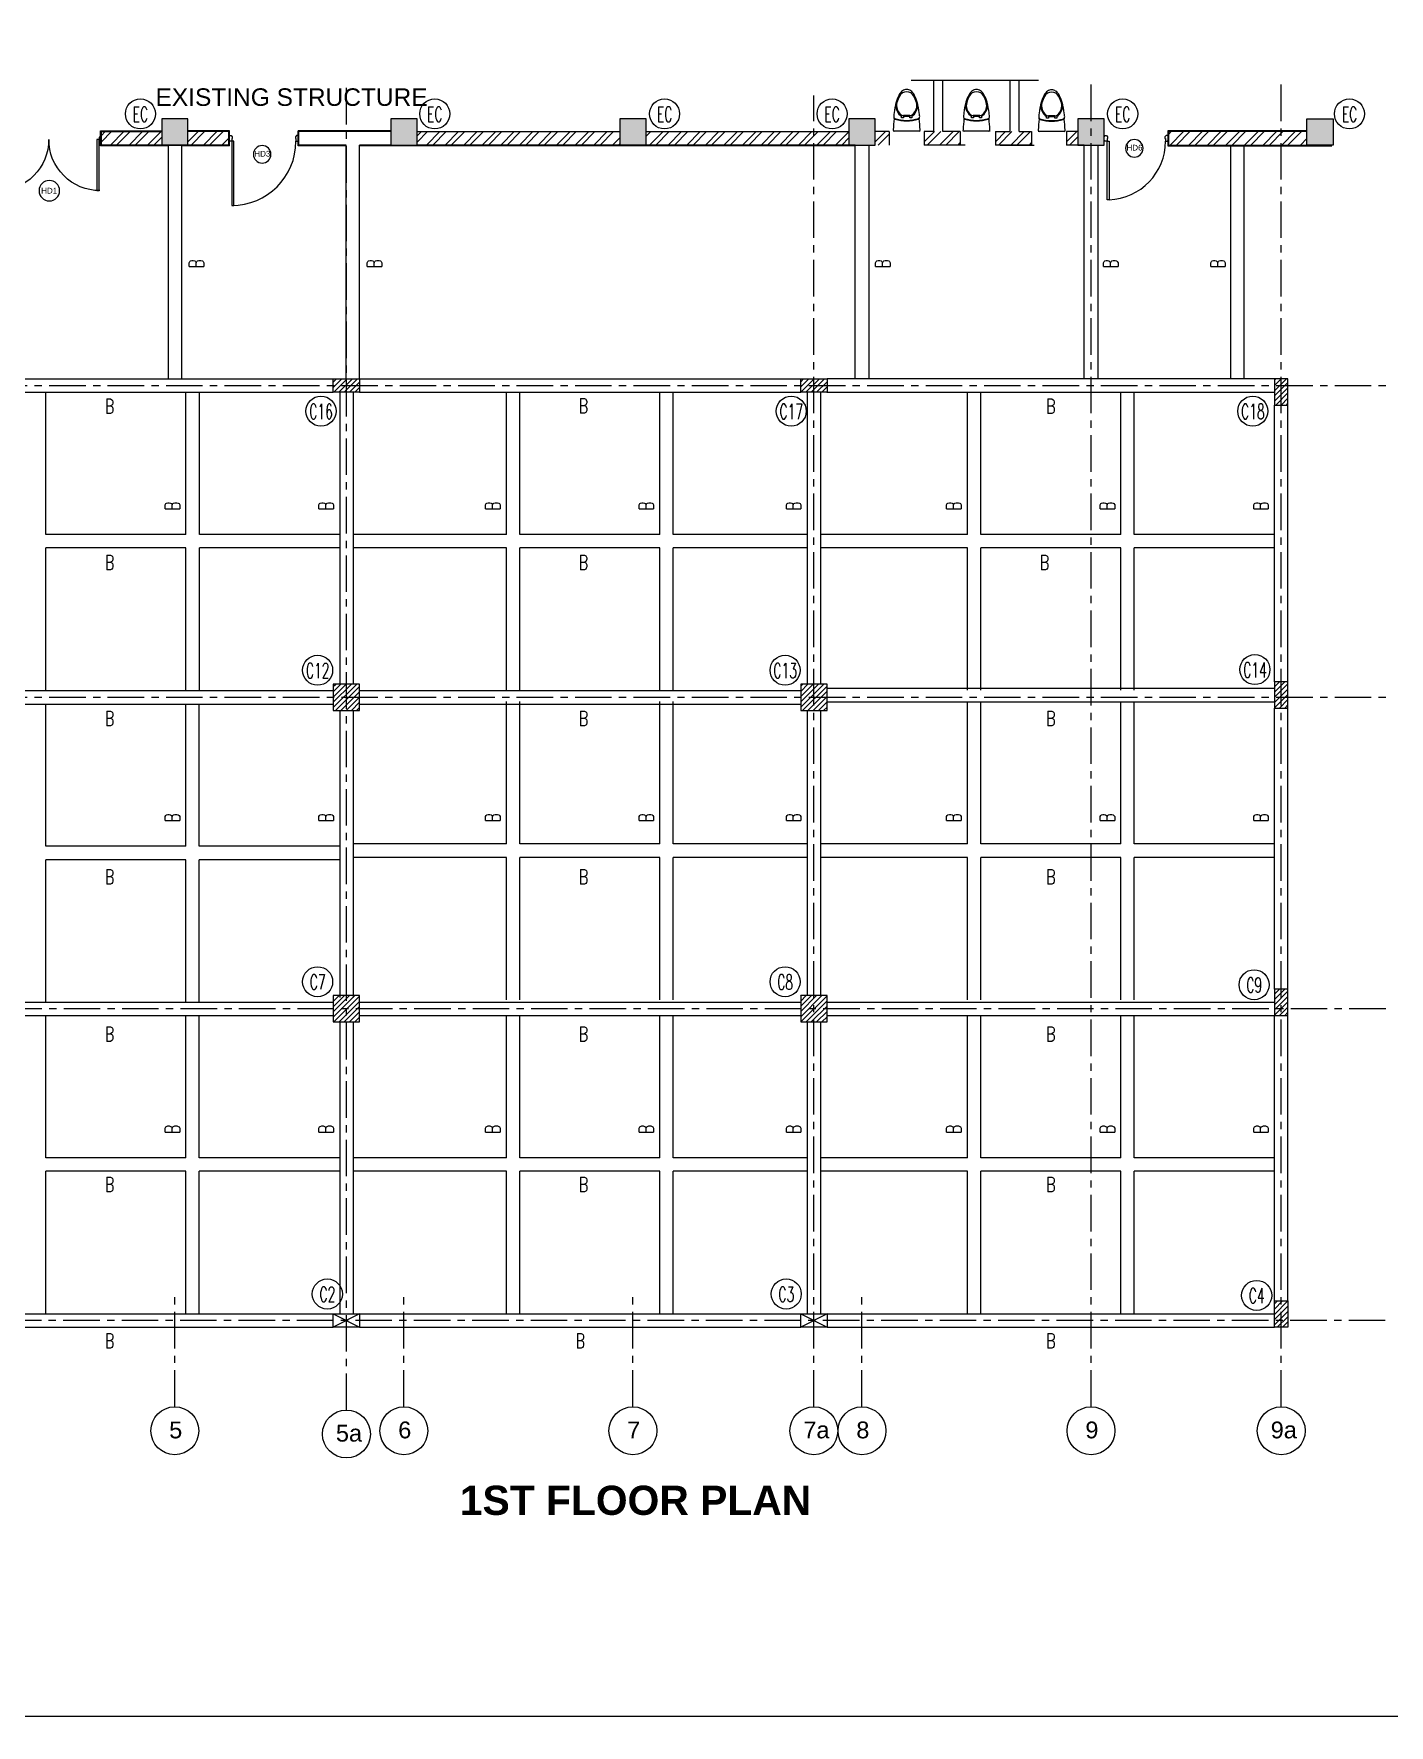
# Model space of a CAD drawing. Header units: millimetres. Extents: x 2659630 to 6742168, y -2425387 to -732288.
# Drawn here: x 2987571 to 3010767, y -1094519 to -1065579 of the extents above; entities that cross this region are included whole.
import ezdxf
from ezdxf.enums import TextEntityAlignment as Align

# ---------------------------------------------------------------- set-up
doc = ezdxf.new("R2010")
doc.units = ezdxf.units.MM
doc.header["$PDMODE"] = 35
doc.header["$PDSIZE"] = -25
doc.linetypes.add('CENTER', pattern=[2, 1.25, -0.25, 0.25, -0.25])
for name, color, linetype, lineweight in [('A-ANNO-DIMS', 211, 'Continuous', 9), ('A-AREA-IDEN', 2, 'Continuous', 9), ('A-DOOR', 31, 'Continuous', 18), ('A-DOOR-FRAM', 31, 'Continuous', 18), ('A-DOOR-IDEN', 31, 'Continuous', 9), ('A-furniture', 37, 'Continuous', 0), ('A-GRID-DIMS', 211, 'Continuous', 9), ('A-hatch', 253, 'Continuous', 0), ('A-PLASTER', 50, 'Continuous', 0), ('A-RCC', 2, 'Continuous', 0), ('A-WALL', 113, 'Continuous', 9), ('A-WALL-PATT', 111, 'Continuous', 0), ('licensing text', 7, 'Continuous', 5)]:
    doc.layers.add(name, color=color, linetype=linetype, lineweight=lineweight)
for name, color, linetype in [('S-BEAM NO', 3, 'Continuous'), ('S-BEAM OUTER', 4, 'Continuous'), ('S-COLUMN', 1, 'Continuous'), ('S-COLUMN CIRCLE', 9, 'Continuous'), ('S-COLUMN HATCH', 8, 'Continuous'), ('S-COLUMN NO', 2, 'Continuous'), ('S-GRIDE CIRCLE', 8, 'Continuous'), ('S-GRIDE LINE', 8, 'CENTER'), ('S-GRIDE NO', 1, 'Continuous')]:
    doc.layers.add(name, color=color, linetype=linetype)
doc.layers.get('A-ANNO-DIMS').off()
doc.styles.add('Arial', font='arial.ttf', dxfattribs={"height": 123})
doc.styles.add('Arial_1', font='arial.ttf', dxfattribs={"height": 98.353293})
doc.styles.add('Arial_B', font='arialbd.ttf', dxfattribs={"height": 125.853552})
doc.styles.add('ROMANS', font='r.shx', dxfattribs={"width": 0.7})
doc.dimstyles.new('Diagonal_-_2_5mm_Arial', dxfattribs={"dimscale": 304.8, "dimtxt": 123, "dimasz": 0.32, "dimexe": 0.4, "dimexo": 0.5, "dimgap": 0.28, "dimtad": 1, "dimdec": 0, "dimzin": 0, "dimdsep": 46, "dimtxsty": 'Arial', "dimblk1": 'OBLIQUE', "dimblk2": 'OBLIQUE', "dimsah": 1, "dimcen": 0.09, "dimdle": 0.4, "dimazin": 0, "dimtfac": 1, "dimtdec": 0, "dimtix": 1, "dimtmove": 0, "dimatfit": 3, "dimfxl": 1, "dimfxlon": 1, "dimtvp": 1, "dimtolj": 1, "dimtzin": 0, "dimarcsym": 2})
pattern_1 = [(225, (-657646.46, -212175.8), (44.9012806, -44.9012806), [])]
pattern_2 = [(45, (2815563.95, -1241117.36), (-159.09903, 159.09903), []), (45, (2815670.01, -1241117.36), (-159.09903, 159.09903), [])]

# ---------------------------------------------------------------- blocks, each defined once
blk = doc.blocks.new('_Oblique')
at = {"color": 0, "linetype": 'ByBlock', "lineweight": -2}
blk.add_line((-0.5, -0.5), (0.5, 0.5), dxfattribs=at)
blk = doc.blocks.new('*D1912')
at = {"layer": 'A-GRID-DIMS', "color": 0, "lineweight": -2}
for p, q in [((3026076, -1094062), (3026076, -1094489)), ((2800878, -1094367), (3026198, -1094367)), ((2801000, -1094519), (2801000, -1094489))]:
    blk.add_line(p, q, dxfattribs=at)
at = {"layer": 'Defpoints', "color": 0, "ltscale": 2500}
for p in [(3026076, -1039892), (2801000, -1094367), (3026076, -1094367)]:
    blk.add_point(p, dxfattribs=at)
at = {"layer": 'A-GRID-DIMS', "color": 0, "lineweight": -2, "ltscale": 2500, "xscale": 97.536, "yscale": 97.536, "zscale": 97.536, "rotation": 180}
blk.add_blockref('_Oblique', (2801000, -1094367), dxfattribs=at)
at = {"layer": 'A-GRID-DIMS', "color": 0, "lineweight": -2, "ltscale": 2500, "xscale": 97.536, "yscale": 97.536, "zscale": 97.536}
blk.add_blockref('_Oblique', (3026076, -1094367), dxfattribs=at)
at = {"layer": 'A-GRID-DIMS', "color": 0, "ltscale": 2500, "insert": (2913538, -1094219), "char_height": 123, "attachment_point": 5, "style": 'Arial', "bg_fill": 3, "box_fill_scale": 1.1, "bg_fill_color": 257, "bg_fill_transparency": 0}
blk.add_mtext('\\A1;225076', dxfattribs=at)
blk = doc.blocks.new('hjhgkhjjkhk')
at = {"layer": 'A-furniture', "linetype": 'ByBlock'}
for p, q in [((-3239410, 38907, -500), (-3238943, 38907, -500)), ((-3239263, 38679, -500), (-3239230, 38679, -500)), ((-3239263, 38630, -500), (-3239263, 38679, -500)), ((-3239231, 38637, -500), (-3239122, 38637, -500)), ((-3239230, 38679, -500), (-3239230, 38637, -500)), ((-3239123, 38651, -500), (-3239230, 38651, -500)), ((-3239123, 38679, -500), (-3239090, 38679, -500)), ((-3239123, 38637, -500), (-3239123, 38679, -500)), ((-3239090, 38679, -500), (-3239090, 38630, -500))]:
    blk.add_line(p, q, dxfattribs=at)
for centre, radius, start, end in [((-3239382, 38882, -500), 25.6, 103.2172, 184.3205), ((-3234363, 39215, -500), 5055, 183.7972, 185.9339), ((-3238971, 38882, -500), 25.6, 355.6795, 76.7816), ((-3243990, 39215, -500), 5055, 354.0661, 356.2028), ((-3239285, 38652, -500), 114, 159.1995, 186.5683), ((-3234351, 39220, -500), 5080, 186.5683, 187.0896), ((-3238431, 38682, -500), 965, 185.2831, 196.4207), ((-3239383, 38693, -500), 7.92, 185.9341, 288.7781), ((-3239379, 38706, -500), 7.92, 185.267, 288.2867), ((-3239176, 38085, -500), 635, 71.2219, 108.7781), ((-3239176, 38092, -500), 639, 71.7134, 108.2867), ((-3239160, 38466, -500), 206, 151.8794, 195.9425), ((-3239160, 38466, -500), 191, 160.1349, 195.9191), ((-3239125, 38450, -500), 244, 124.5259, 152.5265), ((-3239125, 38450, -500), 229, 133.9968, 159.4423), ((-3239231, 38561, -500), 76.2, 90, 133.9968), ((-3239122, 38561, -500), 76.2, 46.0032, 90), ((-3239228, 38450, -500), 244, 27.4735, 55.4741), ((-3239228, 38450, -500), 229, 20.5577, 46.0032), ((-3239193, 38466, -500), 191, 344.0809, 19.8651), ((-3239193, 38466, -500), 206, 344.0575, 28.1207), ((-3239921, 38682, -500), 965, 343.5793, 354.7169), ((-3238974, 38706, -500), 7.92, 251.7135, 354.733), ((-3238970, 38693, -500), 7.92, 251.2221, 354.0659), ((-3239068, 38652, -500), 114, 353.4317, 20.8005), ((-3244002, 39220, -500), 5080, 352.9104, 353.4317), ((-3238749, 38591, -500), 635, 196.5593, 209.3999), ((-3238749, 38591, -500), 620, 196.5666, 207.1313), ((-3239114, 38385, -500), 216, 209.3045, 232.3768), ((-3239176, 38371, -500), 140, 207.1313, 332.8687), ((-3239176, 38301, -500), 111, 231.6356, 270), ((-3239176, 38301, -500), 111, 270, 308.3644), ((-3239239, 38385, -500), 216, 307.6232, 330.6955), ((-3239604, 38591, -500), 620, 332.8687, 343.4334), ((-3239604, 38591, -500), 635, 330.6001, 343.4407)]:
    blk.add_arc(centre, radius, start, end, dxfattribs=at)
blk = doc.blocks.new('DOOR D9-1800X2500-PLN')
at = {"layer": 'A-DOOR'}
for p, q in [((12, 40, 0), (12, 25, 0)), ((37, 40, 0), (12, 40, 0)), ((12, 25, 0), (22, 25, 0)), ((12, 15, 0), (12, 0, 0)), ((22, 15, 0), (12, 15, 0)), ((12, 0, 0), (37, 0, 0)), ((14, 27, 0), (14, 38, 0)), ((14, 38, 0), (22, 38, 0)), ((22, 27, 0), (14, 27, 0)), ((14, 2, 0), (14, 13, 0)), ((14, 13, 0), (22, 13, 0)), ((22, 2, 0), (14, 2, 0)), ((22, 38, 0), (22, 27, 0)), ((22, 25, 0), (22, 15, 0)), ((22, 13, 0), (22, 2, 0)), ((24, 10, 0), (24, 30, 0)), ((24, 30, 0), (30, 30, 0)), ((30, 10, 0), (24, 10, 0)), ((26, 32, 0), (26, 34, 0)), ((35, 32, 0), (26, 32, 0)), ((26, 6, 0), (26, 8, 0)), ((26, 8, 0), (35, 8, 0)), ((27, 37, 0), (28, 37, 0)), ((28, 4, 0), (27, 4, 0)), ((28, 37, 0), (28, 38, 0)), ((28, 38, 0), (35, 38, 0)), ((28, 2, 0), (28, 4, 0)), ((35, 2, 0), (28, 2, 0)), ((30, 30, 0), (30, 10, 0)), ((32, 10, 0), (32, 30, 0)), ((32, 30, 0), (35, 30, 0)), ((35, 10, 0), (32, 10, 0)), ((35, 38, 0), (35, 32, 0)), ((35, 30, 0), (35, 25, 0)), ((35, 25, 0), (37, 25, 0)), ((37, 15, 0), (35, 15, 0)), ((35, 15, 0), (35, 10, 0)), ((35, 8, 0), (35, 2, 0)), ((37, 25, 0), (37, 40, 0)), ((37, 0, 0), (37, 15, 0)), ((1763, 25, 0), (1763, 40, 0)), ((1763, 40, 0), (1788, 40, 0)), ((1766, 25, 0), (1763, 25, 0)), ((1763, 0, 0), (1763, 15, 0)), ((1763, 15, 0), (1766, 15, 0)), ((1788, 0, 0), (1763, 0, 0)), ((1772, 38, 0), (1766, 38, 0)), ((1766, 38, 0), (1766, 32, 0)), ((1766, 32, 0), (1774, 32, 0)), ((1768, 30, 0), (1766, 30, 0)), ((1766, 30, 0), (1766, 25, 0)), ((1766, 15, 0), (1766, 10, 0)), ((1766, 10, 0), (1768, 10, 0)), ((1766, 8, 0), (1766, 2, 0)), ((1774, 8, 0), (1766, 8, 0)), ((1766, 2, 0), (1772, 2, 0)), ((1768, 10, 0), (1768, 30, 0)), ((1770, 30, 0), (1770, 10, 0)), ((1776, 30, 0), (1770, 30, 0)), ((1770, 10, 0), (1776, 10, 0)), ((1772, 37, 0), (1772, 38, 0)), ((1773, 37, 0), (1772, 37, 0)), ((1772, 2, 0), (1772, 4, 0)), ((1772, 4, 0), (1773, 4, 0)), ((1774, 32, 0), (1774, 34, 0)), ((1774, 6, 0), (1774, 8, 0)), ((1776, 10, 0), (1776, 30, 0)), ((1778, 38, 0), (1778, 27, 0)), ((1786, 38, 0), (1778, 38, 0)), ((1778, 27, 0), (1786, 27, 0)), ((1788, 25, 0), (1778, 25, 0)), ((1778, 25, 0), (1778, 15, 0)), ((1778, 15, 0), (1788, 15, 0)), ((1786, 13, 0), (1778, 13, 0)), ((1778, 13, 0), (1778, 2, 0)), ((1778, 2, 0), (1786, 2, 0)), ((1786, 27, 0), (1786, 38, 0)), ((1786, 2, 0), (1786, 13, 0)), ((1788, 40, 0), (1788, 25, 0)), ((1788, 15, 0), (1788, 0, 0))]:
    blk.add_line(p, q, dxfattribs=at)
at = {"layer": 'A-DOOR', "elevation": 0}
for points in [[(77, 40), (77, 915), (37, 915), (37, 40)], [(1723, 40), (1723, 915), (1763, 915), (1763, 40)]]:
    blk.add_lwpolyline(points, close=True, dxfattribs=at)
at = {"layer": 'A-DOOR'}
for centre, radius, start, end in [((25, 40), 875, 359.997, 90), ((1775, 40), 875, 90, 180.003), ((25, 36, 0), 2, 14.449, 289.7958), ((25, 4, 0), 2, 70.1472, 345.494), ((1775, 36, 0), 2, 250.2042, 165.551), ((1775, 4, 0), 2, 194.506, 109.8528)]:
    blk.add_arc(centre, radius, start, end, dxfattribs=at)
blk = doc.blocks.new('M_Door Tag_Mahindra_2_0mm_2 - M_Door Tag_Mahindra 2-3264029-GROUND FLOOR PLAN-01')
at = {"layer": 'A-DOOR-IDEN'}
blk.add_circle((0, 0), 3.5, dxfattribs=at)
blk = doc.blocks.new('M_Door Tag_Mahindra_2_0mm - M_Door Tag_Mahindra 2-1437518-GROUND FLOOR PLAN-01')
at = {"layer": 'A-DOOR-IDEN'}
blk.add_circle((0, 0), 3, dxfattribs=at)
blk = doc.blocks.new('A$C649E5817')
at = {"layer": 'A-DOOR-FRAM'}
for p, q in [((0, 1190), (12, 1190)), ((0, 1110), (0, 1190)), ((12, 1200), (40, 1200)), ((12, 1190), (12, 1200)), ((40, 1200), (60, 1175)), ((60, 1175), (60, 1145)), ((1160, 1200), (1140, 1175)), ((1140, 1175), (1140, 1145)), ((1188, 1200), (1160, 1200)), ((1188, 1190), (1188, 1200)), ((1200, 1190), (1188, 1190)), ((1200, 1110), (1200, 1190)), ((12, 1110), (0, 1110)), ((12, 1100), (12, 1110)), ((50, 1100), (12, 1100)), ((60, 1145), (50, 1145)), ((50, 1145), (50, 1100)), ((1140, 1145), (1150, 1145)), ((1150, 1145), (1150, 1100)), ((1150, 1100), (1188, 1100)), ((1188, 1100), (1188, 1110)), ((1188, 1110), (1200, 1110))]:
    blk.add_line(p, q, dxfattribs=at)
blk.add_lwpolyline([(84, 1100), (50, 1100), (50, 0), (84, 0)], close=True, dxfattribs=at)
blk.add_arc((50, 1100), 1100, 270, 359.984, dxfattribs=at)
blk = doc.blocks.new('A$C73F500AF')
at = {"layer": 'A-DOOR'}
blk.add_lwpolyline([(50, 1000), (85, 1000), (85, 0), (50, 0)], close=True, dxfattribs=at)
blk.add_arc((50, 1000), 1000, 272.0058, 0.0695, dxfattribs=at)
at = {"layer": 'A-DOOR-FRAM'}
for p, q in [((0, 1090), (12, 1090)), ((0, 1010), (0, 1090)), ((12, 1010), (0, 1010)), ((12, 1100), (40, 1100)), ((12, 1090), (12, 1100)), ((12, 1000), (12, 1010)), ((50, 1000), (12, 1000)), ((40, 1100), (60, 1075)), ((60, 1045), (50, 1045)), ((50, 1045), (50, 1000)), ((60, 1075), (60, 1045)), ((1060, 1101), (1040, 1076)), ((1040, 1076), (1040, 1046)), ((1040, 1046), (1050, 1046)), ((1050, 1046), (1050, 1001)), ((1050, 1001), (1088, 1001)), ((1088, 1101), (1060, 1101)), ((1088, 1091), (1088, 1101)), ((1100, 1091), (1088, 1091)), ((1088, 1001), (1088, 1011)), ((1088, 1011), (1100, 1011)), ((1100, 1011), (1100, 1091))]:
    blk.add_line(p, q, dxfattribs=at)

msp = doc.modelspace()

# ---------------------------------------------------------------- dimensions: what is measured, and where the dimension line sits
at = {"layer": 'A-GRID-DIMS'}
dim = msp.add_linear_dim(base=(3026075.788, -1094366.751), p1=(2801000.17, -1094366.751, 0), p2=(3026075.788, -1039892.47), dimstyle='Diagonal_-_2_5mm_Arial', override={"dimpost": '<>', "dimtmove": 1, "dimfxl": 1, "dimfxlon": 1, "dimtfill": 1, "dimtfillclr": 0, "dimarcsym": 2}, dxfattribs=at)
dim.commit()
dim.dimension.update_dxf_attribs({"geometry": '*D1912', "text_midpoint": (2913537.979, -1094218.606)})

# ---------------------------------------------------------------- next in the draw order: hatches: boundary and pattern name
at = {"layer": 'A-WALL-PATT'}
h = msp.add_hatch(dxfattribs=at)
h.set_pattern_fill('ANSI32', color=256, scale=600, angle=360, style=0)
h.set_pattern_definition(pattern_2)
h.paths.add_polyline_path([(2989758.648, -1067251.09), (2988726.243, -1067251.144), (2988726.242, -1067481.153), (2989758.647, -1067481.086)])
h = msp.add_hatch(dxfattribs=at)
h.set_pattern_fill('ANSI32', color=256, scale=600, angle=360, style=0)
h.set_pattern_definition(pattern_2)
h.paths.add_polyline_path([(2990907.048, -1067251.221), (2990208.648, -1067251.236), (2990208.647, -1067481.315), (2990907.047, -1067481.296)])
h = msp.add_hatch(dxfattribs=at)
h.set_pattern_fill('ANSI32', color=256, scale=600, angle=360, style=0)
h.set_pattern_definition(pattern_2)
h.paths.add_polyline_path([(2997598.648, -1067251.26), (2994128.648, -1067251.139), (2994128.647, -1067481.228), (2997598.647, -1067481.321)])
h = msp.add_hatch(dxfattribs=at)
h.set_pattern_fill('ANSI32', color=256, scale=600, angle=360, style=0)
h.set_pattern_definition(pattern_2)
h.paths.add_polyline_path([(3001518.648, -1067251.26), (2998048.648, -1067251.242), (2998048.647, -1067481.239), (2998049.618, -1067481.239), (3001518.647, -1067481.424)])
h = msp.add_hatch(dxfattribs=at)
h.set_pattern_fill('ANSI32', color=256, scale=600, angle=360, style=0)
h.set_pattern_definition([(45, (2827323.95, -1241117.42), (-159.09903, 159.09903), []), (45, (2827430.01, -1241117.42), (-159.09903, 159.09903), [])])
h.paths.add_polyline_path([(3002208.726, -1067481.369), (3002208.726, -1067251.292), (3001968.648, -1067251.297), (3001968.647, -1067481.376)])
h = msp.add_hatch(dxfattribs=at)
h.set_pattern_fill('ANSI32', color=256, scale=600, angle=360, style=0)
h.set_pattern_definition([(45, (2828164.03, -1241117.45), (-159.09903, 159.09903), []), (45, (2828270.1, -1241117.45), (-159.09903, 159.09903), [])])
h.paths.add_polyline_path([(3003426.226, -1067481.184), (3003426.226, -1067251.106), (3002808.728, -1067251.322), (3002808.727, -1067481.401)])
h = msp.add_hatch(dxfattribs=at)
h.set_pattern_fill('ANSI32', color=256, scale=600, angle=360, style=0)
h.set_pattern_definition([(45, (2829381.53, -1241117.46), (-159.09903, 159.09903), []), (45, (2829487.6, -1241117.46), (-159.09903, 159.09903), [])])
h.paths.add_polyline_path([(3004643.726, -1067481.197), (3004643.726, -1067251.119), (3004026.228, -1067251.335), (3004026.227, -1067481.414)])
h = msp.add_hatch(dxfattribs=at)
h.set_pattern_fill('ANSI32', color=256, scale=600, angle=360, style=0)
h.set_pattern_definition([(45, (2830599.03, -1241117.46), (-159.09903, 159.09903), []), (45, (2830705.1, -1241117.46), (-159.09903, 159.09903), [])])
h.paths.add_polyline_path([(3005438.647, -1067481.345), (3005438.648, -1067251.267), (3005243.729, -1067251.335), (3005243.728, -1067481.414)])
h = msp.add_hatch(dxfattribs=at)
h.set_pattern_fill('ANSI32', color=256, scale=600, angle=360, style=0)
h.set_pattern_definition(pattern_2)
h.paths.add_polyline_path([(3006988.399, -1067251.138), (3009358.647, -1067251.138), (3009358.647, -1067481.146), (3006988.399, -1067481.146)])
at = {"layer": 'S-COLUMN HATCH', "true_color": 0x939598}
h = msp.add_hatch(dxfattribs=at)
h.set_pattern_fill('ANSI31', color=252, scale=20, angle=180)
h.set_pattern_definition(pattern_1)
h.paths.add_polyline_path([(2992695.336, -1071711.141), (2993145.334, -1071711.143), (2993145.335, -1071481.18), (2992695.337, -1071481.178)])
h = msp.add_hatch(dxfattribs=at)
h.set_pattern_fill('ANSI31', color=252, scale=20, angle=180)
h.set_pattern_definition(pattern_1)
h.paths.add_polyline_path([(3000695.336, -1071710.946), (3001145.334, -1071710.948), (3001145.335, -1071480.984), (3000695.337, -1071480.983)])
h = msp.add_hatch(dxfattribs=at)
h.set_pattern_fill('ANSI31', color=252, scale=20, angle=180)
h.set_pattern_definition(pattern_1)
h.paths.add_polyline_path([(3009033.741, -1071480.983), (3008803.741, -1071480.982), (3008803.738, -1071930.982), (3008923.738, -1071930.983), (3009033.738, -1071930.983)])
h = msp.add_hatch(dxfattribs=at)
h.set_pattern_fill('ANSI31', color=252, scale=20, angle=180)
h.set_pattern_definition(pattern_1)
h.paths.add_polyline_path([(2993145.266, -1076705.989), (2992695.268, -1076705.987), (2992695.267, -1077155.987), (2993145.264, -1077155.99)])
h = msp.add_hatch(dxfattribs=at)
h.set_pattern_fill('ANSI31', color=252, scale=20, angle=180)
h.set_pattern_definition(pattern_1)
h.paths.add_polyline_path([(3001145.332, -1076705.989), (3000695.335, -1076705.987), (3000695.334, -1077155.987), (3001145.331, -1077155.99)])
h = msp.add_hatch(dxfattribs=at)
h.set_pattern_fill('ANSI31', color=252, scale=20, angle=180)
h.set_pattern_definition([(225, (-657646.464, -206915.8), (44.9012806, -44.9012806), [])])
h.paths.add_polyline_path([(3009033.717, -1076665.99), (3008803.717, -1076665.989), (3008803.714, -1077115.989), (3008923.714, -1077115.989), (3009033.714, -1077115.99)])
h = msp.add_hatch(dxfattribs=at)
h.set_pattern_fill('ANSI31', color=252, scale=20, angle=180)
h.set_pattern_definition(pattern_1)
h.paths.add_polyline_path([(2993145.266, -1082035.989), (2992695.268, -1082035.987), (2992695.267, -1082485.987), (2993145.264, -1082485.99)])
h = msp.add_hatch(dxfattribs=at)
h.set_pattern_fill('ANSI31', color=252, scale=20, angle=180)
h.set_pattern_definition(pattern_1)
h.paths.add_polyline_path([(3001145.332, -1082035.989), (3000695.335, -1082035.987), (3000695.334, -1082485.987), (3001145.331, -1082485.99)])
h = msp.add_hatch(dxfattribs=at)
h.set_pattern_fill('ANSI31', color=252, scale=20, angle=180)
h.set_pattern_definition(pattern_1)
h.paths.add_polyline_path([(3009033.723, -1081925.991), (3008803.723, -1081925.989), (3008803.721, -1082375.989), (3008923.721, -1082375.99), (3009033.721, -1082375.991)])
h = msp.add_hatch(dxfattribs=at)
h.set_pattern_fill('ANSI31', color=252, scale=20, angle=180)
h.set_pattern_definition(pattern_1)
h.paths.add_polyline_path([(3009033.684, -1087260.998), (3008803.684, -1087260.996), (3008803.681, -1087710.996), (3008923.681, -1087710.997), (3009033.681, -1087710.998)])

# ---------------------------------------------------------------- next in the draw order: linework, layer by layer
at = {"layer": 'A-hatch', "color": 252, "true_color": 0x939598}
for points in [[(2990208.647, -1067481.215), (2989758.723, -1067031.212), (2990208.647, -1067031.215)], [(2989758.723, -1067481.212), (2989758.723, -1067031.212), (2990208.647, -1067481.215)], [(2994128.647, -1067481.235), (2993678.723, -1067031.233), (2994128.647, -1067031.235)], [(2993678.723, -1067481.233), (2993678.723, -1067031.233), (2994128.647, -1067481.235)], [(2998048.647, -1067481.256), (2997598.723, -1067031.253), (2998048.647, -1067031.256)], [(2997598.723, -1067481.253), (2997598.723, -1067031.253), (2998048.647, -1067481.256)], [(3001968.647, -1067481.276), (3001518.723, -1067031.274), (3001968.647, -1067031.276)], [(3001518.723, -1067481.274), (3001518.723, -1067031.274), (3001968.647, -1067481.276)], [(3005438.649, -1067481.294), (3005438.647, -1067481.294), (3005438.649, -1067031.294)], [(3005438.721, -1067481.294), (3005438.649, -1067031.294), (3005438.721, -1067031.294)], [(3005438.649, -1067481.294), (3005438.649, -1067031.294), (3005438.721, -1067481.294)], [(3005438.723, -1067481.294), (3005438.721, -1067031.294), (3005438.723, -1067031.294)], [(3005438.721, -1067481.294), (3005438.721, -1067031.294), (3005438.723, -1067481.294)], [(3005888.647, -1067481.297), (3005438.723, -1067031.294), (3005888.647, -1067031.297)], [(3005438.723, -1067481.294), (3005438.723, -1067031.294), (3005888.647, -1067481.297)], [(3005888.647, -1067481.297), (3005888.647, -1067031.297), (3005888.649, -1067031.297)], [(3009358.649, -1067481.315), (3009358.647, -1067481.315), (3009358.649, -1067031.319)], [(3009358.721, -1067481.315), (3009358.649, -1067031.319), (3009358.721, -1067031.319)], [(3009358.649, -1067481.315), (3009358.649, -1067031.319), (3009358.721, -1067481.315)], [(3009358.723, -1067481.315), (3009358.721, -1067031.319), (3009358.723, -1067031.319)], [(3009358.721, -1067481.315), (3009358.721, -1067031.319), (3009358.723, -1067481.315)], [(3009808.647, -1067481.317), (3009358.723, -1067031.319), (3009808.647, -1067031.321)], [(3009358.723, -1067481.315), (3009358.723, -1067031.319), (3009808.647, -1067481.317)], [(3009808.647, -1067481.317), (3009808.647, -1067031.321), (3009808.649, -1067031.321)]]:
    msp.add_solid(points, dxfattribs=at)
at = {"layer": 'A-PLASTER'}
for p, q in [((2988714.242, -1067493.154), (2988714.243, -1067239.145, 0)), ((2988714.243, -1067239.145), (2989758.647, -1067239.09)), ((2990919.048, -1067239.221), (2990208.648, -1067239.236)), ((2990919.047, -1067493.299), (2990919.048, -1067239.221)), ((2992095.047, -1067493.263), (2992095.048, -1067239.184)), ((2993678.646, -1067239.147), (2992095.048, -1067239.184)), ((3009358.649, -1067239.314), (3006976.399, -1067239.137)), ((3006976.399, -1067239.137), (3006976.399, -1067493.133)), ((2989856.78, -1067493.079), (2988714.242, -1067493.154)), ((2990919.047, -1067493.299), (2990110.78, -1067493.317)), ((2992903.357, -1067493.245), (2992095.047, -1067493.263)), ((3001616.578, -1067493.43), (2993157.357, -1067493.202)), ((3006976.399, -1067493.133), (3009785.203, -1067493.307))]:
    msp.add_line(p, q, dxfattribs=at)
at = {"layer": 'A-RCC'}
for p, q in [((2989758.649, -1067031.212), (2989758.647, -1067481.214)), ((2990208.649, -1067031.215), (2989758.649, -1067031.212)), ((2990208.647, -1067481.216), (2990208.649, -1067031.215)), ((2993678.649, -1067031.233), (2993678.647, -1067481.233)), ((2994128.649, -1067031.235), (2993678.649, -1067031.233)), ((2994128.647, -1067481.235), (2994128.649, -1067031.235)), ((3001518.649, -1067031.274), (3001518.647, -1067481.274)), ((3001518.649, -1067031.274), (3001518.647, -1067481.367)), ((3001968.649, -1067031.276), (3001518.649, -1067031.274)), ((3001968.649, -1067031.276), (3001518.649, -1067031.274)), ((3001968.647, -1067481.276), (3001968.649, -1067031.276)), ((3001968.647, -1067481.276), (3001968.649, -1067031.276)), ((3005438.649, -1067031.294), (3005438.647, -1067481.294)), ((3005888.649, -1067031.297), (3005438.649, -1067031.294)), ((3005888.647, -1067481.297), (3005888.649, -1067031.297)), ((3009358.647, -1067481.315), (3009358.649, -1067031.319)), ((3009358.649, -1067031.319), (3009808.649, -1067031.321)), ((3009808.649, -1067031.321), (3009808.647, -1067481.317)), ((2989758.647, -1067481.205), (2990208.647, -1067481.207)), ((2990208.647, -1067481.216), (2989758.647, -1067481.214)), ((2993678.647, -1067481.226), (2994128.647, -1067481.228)), ((3001518.647, -1067481.274), (3001968.647, -1067481.276)), ((3001518.647, -1067481.274), (3001968.647, -1067481.276)), ((3005438.647, -1067481.294), (3005888.647, -1067481.297)), ((3009808.647, -1067481.317), (3009358.647, -1067481.315))]:
    msp.add_line(p, q, dxfattribs=at)
msp.add_lwpolyline([(2998048.647, -1067481.256), (2998048.649, -1067031.256), (2997598.649, -1067031.253), (2997598.647, -1067481.35), (2998049.618, -1067481.239), (2997599.618, -1067481.237)], dxfattribs=at)
at = {"layer": 'A-WALL'}
for p, q in [((3002583.556, -1066370.325), (3004765.078, -1066370.337)), ((3002975.407, -1067251.283), (3002975.403, -1066370.327)), ((3003125.407, -1067251.283), (3003125.403, -1066370.328)), ((3004282.023, -1067251.296), (3004282.019, -1066370.334)), ((3004432.023, -1067251.297), (3004432.019, -1066370.335)), ((2988726.242, -1067481.15, 0), (2988726.243, -1067251.15, 0)), ((2988726.243, -1067251.144), (2989758.647, -1067251.09)), ((2990907.048, -1067251.221), (2990208.648, -1067251.236)), ((2990907.047, -1067481.3), (2990907.048, -1067251.221)), ((2992107.047, -1067481.262), (2992107.048, -1067251.184)), ((2993678.647, -1067251.147), (2992107.048, -1067251.184)), ((2994128.647, -1067251.139), (2997598.648, -1067251.26)), ((2998048.648, -1067251.242), (3001518.648, -1067251.26)), ((3002208.726, -1067251.304), (3001968.648, -1067251.277)), ((3002208.726, -1067251.303), (3002208.726, -1067481.291)), ((3002975.407, -1067251.283), (3002808.726, -1067251.282)), ((3002808.726, -1067251.3), (3002808.726, -1067481.288)), ((3003426.226, -1067251.298), (3003125.407, -1067251.283)), ((3003426.226, -1067251.298), (3003426.226, -1067481.285)), ((3004026.226, -1067251.297), (3004282.028, -1067251.296)), ((3004026.226, -1067251.297), (3004026.226, -1067481.288)), ((3004432.028, -1067251.297), (3004643.726, -1067251.298)), ((3004643.727, -1067251.304), (3004643.727, -1067481.291)), ((3005438.648, -1067251.295), (3005243.726, -1067251.294)), ((3005243.727, -1067251.304), (3005243.727, -1067481.295)), ((3009358.648, -1067251.314), (3006988.399, -1067251.138)), ((3006988.399, -1067251.138), (3006988.399, -1067481.134)), ((2989868.78, -1067481.078), (2988726.243, -1067481.153)), ((2990907.047, -1067481.3), (2990098.78, -1067481.317)), ((2992915.357, -1067481.245), (2992107.047, -1067481.262)), ((2993678.647, -1067481.226), (2993145.357, -1067481.239)), ((3001628.625, -1067481.43), (2994128.647, -1067481.228)), ((3003426.227, -1067481.285), (3002808.727, -1067481.282)), ((3004643.727, -1067481.291), (3004026.226, -1067481.288)), ((3005548.641, -1067481.29), (3005243.727, -1067481.291)), ((3005548.641, -1067481.295), (3005778.489, -1067481.295)), ((3006988.399, -1067481.134), (3009358.647, -1067481.146)), ((3008278.641, -1067481.307), (3008278.641, -1067481.307))]:
    msp.add_line(p, q, dxfattribs=at)
at = {"layer": 'A-WALL', "color": 1}
for p, q in [((2994128.647, -1067481.248), (2994128.647, -1067251.139)), ((3003508.641, -1067481.285), (3003058.647, -1067481.283)), ((3004108.641, -1067481.288), (3004688.647, -1067481.291))]:
    msp.add_line(p, q, dxfattribs=at)
at = {"layer": 'A-WALL'}
msp.add_arc((3008278.641, -1067481.307), 20, 269.9923264, 269.9997035, dxfattribs=at)
at = {"layer": 'S-BEAM OUTER', "ltscale": 2500}
for p, q in [((2989868.78, -1067481.078), (2989868.759, -1071481.182)), ((2990098.78, -1067481.317), (2990098.732, -1071481.149)), ((2992915.336, -1071481.189), (2992915.357, -1067481.245)), ((2993145.335, -1071481.18), (2993145.233, -1067481.239)), ((3001628.625, -1071481.221), (3001628.578, -1067481.274)), ((3001858.716, -1067481.276), (3001858.763, -1071481.221)), ((3005548.482, -1071480.987), (3005548.641, -1067481.298)), ((3005778.489, -1067481.296), (3005778.62, -1071481.241)), ((3008053.723, -1067481.276, 0), (3008053.723, -1071481.011, 0)), ((3008283.723, -1071481.162, 0), (3008283.744, -1067481.141)), ((2985033.723, -1071481.088), (2992695.336, -1071481.18)), ((2993145.335, -1071481.18), (3000695.336, -1071481.18)), ((3008803.723, -1071480.987), (3001145.335, -1071480.987)), ((2985033.721, -1071711.088), (2992695.333, -1071711.18)), ((2987775.989, -1074146.133), (2987775.989, -1071706.132)), ((2990173.194, -1074146.133), (2990173.194, -1071706.132)), ((2990403.194, -1074146.133), (2990403.194, -1071706.132)), ((2992805.271, -1071711.182), (2992805.271, -1076706.184)), ((2993035.271, -1071711.182), (2993035.271, -1076706.184)), ((2993145.335, -1071711.18), (3000695.336, -1071711.18)), ((2995657.601, -1074146.133), (2995657.601, -1071706.132)), ((2995887.601, -1074146.133), (2995887.601, -1071706.132)), ((2998284.805, -1074146.133), (2998284.805, -1071706.132)), ((2998514.805, -1074146.133), (2998514.805, -1071706.132)), ((3000805.336, -1071710.987), (3000805.336, -1076705.989)), ((3001035.336, -1071710.987), (3001035.336, -1076705.989)), ((3001145.335, -1071710.987), (3008803.723, -1071710.987)), ((3003547.601, -1074146.133), (3003547.601, -1071706.132)), ((3003777.601, -1074146.133), (3003777.601, -1071706.132)), ((3006174.806, -1074146.133), (3006174.806, -1071706.132)), ((3006404.806, -1074146.133), (3006404.806, -1071706.132)), ((3008803.723, -1076665.99), (3008803.723, -1071930.987)), ((3009033.723, -1076665.99), (3009033.723, -1071930.987)), ((2990173.194, -1074146.133), (2987775.989, -1074146.133)), ((2992805.271, -1074146.133), (2990403.194, -1074146.133)), ((2995657.601, -1074146.133), (2993035.271, -1074146.133)), ((2998284.805, -1074146.133), (2995887.601, -1074146.133)), ((3000805.336, -1074146.133), (2998514.805, -1074146.133)), ((3003547.601, -1074146.133), (3001035.406, -1074146.133)), ((3006174.806, -1074146.133), (3003777.601, -1074146.133)), ((3008803.723, -1074146.133), (3006404.806, -1074146.133)), ((2990173.194, -1074376.133), (2987775.989, -1074376.133)), ((2987775.989, -1076811.132), (2987775.989, -1074376.133)), ((2990173.194, -1076811.132), (2990173.194, -1074376.133)), ((2992805.271, -1074376.133), (2990403.194, -1074376.133)), ((2990403.194, -1076811.132), (2990403.194, -1074376.133)), ((2995657.601, -1074376.133), (2993035.271, -1074376.133)), ((2995657.601, -1076811.132), (2995657.601, -1074376.133)), ((2998284.805, -1074376.133), (2995887.601, -1074376.133)), ((2995887.601, -1076811.132), (2995887.601, -1074376.133)), ((2998284.805, -1076811.132), (2998284.805, -1074376.133)), ((3000805.336, -1074376.133), (2998514.805, -1074376.133)), ((2998514.805, -1076811.132), (2998514.805, -1074376.133)), ((3003547.601, -1074376.133), (3001035.406, -1074376.133)), ((3003547.601, -1076811.132), (3003547.601, -1074376.133)), ((3006174.806, -1074376.133), (3003777.601, -1074376.133)), ((3003777.601, -1076811.132), (3003777.601, -1074376.133)), ((3006174.806, -1076811.132), (3006174.806, -1074376.133)), ((3008803.723, -1074376.133), (3006404.806, -1074376.133)), ((3006404.806, -1076811.132), (3006404.806, -1074376.133)), ((2985033.714, -1076815.99), (2992695.266, -1076815.99)), ((2993145.266, -1076815.99), (3000695.332, -1076815.99)), ((3001142.171, -1076775.991), (3008803.723, -1076775.991)), ((2985033.714, -1077045.99), (2992695.266, -1077045.99)), ((2987775.925, -1079480.989), (2987775.925, -1077040.988)), ((2990173.13, -1079480.989), (2990173.13, -1077040.988)), ((2990403.13, -1079480.989), (2990403.13, -1077040.988)), ((2992805.271, -1077155.989), (2992805.271, -1082067.034)), ((2993035.271, -1077155.989), (2993035.271, -1082067.034)), ((2993145.266, -1077045.99), (3000695.332, -1077045.99)), ((2995657.601, -1079441.137), (2995657.601, -1077001.136)), ((2995887.601, -1079441.137), (2995887.601, -1077001.136)), ((2998284.805, -1079441.137), (2998284.805, -1077001.136)), ((2998514.805, -1079441.137), (2998514.805, -1077001.136)), ((3000805.336, -1077155.989), (3000805.336, -1082035.989)), ((3001035.336, -1077155.989), (3001035.336, -1082035.989)), ((3001142.171, -1077005.991), (3008803.723, -1077005.991)), ((3003547.601, -1079441.137), (3003547.601, -1077001.136)), ((3003777.601, -1079441.137), (3003777.601, -1077001.136)), ((3006174.806, -1079441.137), (3006174.806, -1077001.136)), ((3006404.806, -1079441.137), (3006404.806, -1077001.136)), ((3008803.73, -1081925.991), (3008803.73, -1077115.989)), ((3009033.73, -1081925.991), (3009033.73, -1077115.989)), ((2990173.13, -1079480.989), (2987775.925, -1079480.989)), ((2992805.271, -1079480.989), (2990403.13, -1079480.989)), ((2995657.601, -1079441.137), (2993035.271, -1079441.137)), ((2998284.805, -1079441.137), (2995887.601, -1079441.137)), ((3000805.336, -1079441.137), (2998514.805, -1079441.137)), ((3003547.601, -1079441.137), (3001035.406, -1079441.137)), ((3006174.806, -1079441.137), (3003777.601, -1079441.137)), ((3008803.723, -1079441.137), (3006404.806, -1079441.137)), ((2987775.925, -1082145.988), (2987775.925, -1079710.989)), ((2990173.13, -1079710.989), (2987775.925, -1079710.989)), ((2990173.13, -1082145.988), (2990173.13, -1079710.989)), ((2990403.13, -1082145.988), (2990403.13, -1079710.989)), ((2992805.271, -1079710.989), (2990403.13, -1079710.989)), ((2995657.601, -1079671.137), (2993035.271, -1079671.137)), ((2995657.601, -1082106.137), (2995657.601, -1079671.137)), ((2995887.601, -1082106.137), (2995887.601, -1079671.137)), ((2998284.805, -1079671.137), (2995887.601, -1079671.137)), ((2998284.805, -1082106.137), (2998284.805, -1079671.137)), ((2998514.805, -1082106.137), (2998514.805, -1079671.137)), ((3000805.336, -1079671.137), (2998514.805, -1079671.137)), ((3003547.601, -1079671.137), (3001035.406, -1079671.137)), ((3003547.601, -1082106.137), (3003547.601, -1079671.137)), ((3003777.601, -1082106.137), (3003777.601, -1079671.137)), ((3006174.806, -1079671.137), (3003777.601, -1079671.137)), ((3006174.806, -1082106.137), (3006174.806, -1079671.137)), ((3006404.806, -1082106.137), (3006404.806, -1079671.137)), ((3008803.723, -1079671.137), (3006404.806, -1079671.137)), ((2985033.723, -1082145.988), (2992695.266, -1082145.988)), ((2985033.723, -1082375.988), (2992695.266, -1082375.988)), ((2987775.93, -1084810.987), (2987775.93, -1082370.986)), ((2990173.135, -1084810.987), (2990173.135, -1082370.986)), ((2990403.135, -1084810.987), (2990403.135, -1082370.986)), ((2993145.266, -1082145.988), (3000695.332, -1082145.988)), ((2993145.266, -1082375.988), (3000695.332, -1082375.988)), ((2995657.601, -1084811.135), (2995657.601, -1082371.134)), ((2995887.601, -1084811.135), (2995887.601, -1082371.134)), ((2998284.805, -1084811.135), (2998284.805, -1082371.134)), ((2998514.805, -1084811.135), (2998514.805, -1082371.134)), ((3001142.181, -1082145.988), (3008803.723, -1082145.988)), ((3001142.181, -1082375.988), (3008803.723, -1082375.988)), ((3003547.601, -1084811.135), (3003547.601, -1082371.134)), ((3003777.601, -1084811.135), (3003777.601, -1082371.134)), ((3006174.806, -1084811.135), (3006174.806, -1082371.134)), ((3006404.806, -1084811.135), (3006404.806, -1082371.134)), ((3008803.721, -1087260.989), (3008803.721, -1082375.988)), ((3009033.721, -1087260.989), (3009033.721, -1082375.988)), ((2992805.271, -1082485.989), (2992805.271, -1087480.986)), ((2993035.271, -1082485.989), (2993035.271, -1087480.986)), ((3000805.336, -1082485.987), (3000805.336, -1087480.989)), ((3001035.336, -1082485.987), (3001035.336, -1087480.989)), ((2990173.135, -1084810.987), (2987775.93, -1084810.987)), ((2992805.271, -1084810.987), (2990403.135, -1084810.987)), ((2995657.601, -1084811.135), (2993035.271, -1084811.135)), ((2998284.805, -1084811.135), (2995887.601, -1084811.135)), ((3000805.336, -1084811.135), (2998514.805, -1084811.135)), ((3003547.601, -1084811.135), (3001035.406, -1084811.135)), ((3006174.806, -1084811.135), (3003777.601, -1084811.135)), ((3008803.723, -1084811.135), (3006404.806, -1084811.135)), ((2987775.93, -1087475.987), (2987775.93, -1085040.987)), ((2990173.135, -1085040.987), (2987775.93, -1085040.987)), ((2990173.135, -1087475.987), (2990173.135, -1085040.987)), ((2990403.135, -1087475.987), (2990403.135, -1085040.987)), ((2992805.271, -1085040.987), (2990403.135, -1085040.987)), ((2995657.601, -1085041.135), (2993035.271, -1085041.135)), ((2995657.601, -1087476.134), (2995657.601, -1085041.135)), ((2995887.601, -1087476.134), (2995887.601, -1085041.135)), ((2998284.805, -1085041.135), (2995887.601, -1085041.135)), ((2998284.805, -1087476.134), (2998284.805, -1085041.135)), ((2998514.805, -1087476.134), (2998514.805, -1085041.135)), ((3000805.336, -1085041.135), (2998514.805, -1085041.135)), ((3003547.601, -1085041.135), (3001035.406, -1085041.135)), ((3003547.601, -1087476.134), (3003547.601, -1085041.135)), ((3003777.601, -1087476.134), (3003777.601, -1085041.135)), ((3006174.806, -1085041.135), (3003777.601, -1085041.135)), ((3006174.806, -1087476.134), (3006174.806, -1085041.135)), ((3006404.806, -1087476.134), (3006404.806, -1085041.135)), ((3008803.723, -1085041.135), (3006404.806, -1085041.135)), ((2985033.723, -1087480.989), (2992695.266, -1087480.989)), ((2993145.265, -1087480.989), (3000695.333, -1087480.989)), ((3001145.332, -1087480.991), (3008803.687, -1087480.989)), ((2985033.723, -1087710.989), (2992695.266, -1087710.989)), ((2993145.265, -1087710.989), (3000695.333, -1087710.989)), ((3001145.332, -1087710.991), (3008803.687, -1087710.989))]:
    msp.add_line(p, q, dxfattribs=at)
at = {"layer": 'S-COLUMN', "color": 1}
for p, q in [((2992695.266, -1087480.989), (2993145.265, -1087710.991)), ((2993145.265, -1087480.989), (2992695.266, -1087710.991)), ((3000695.333, -1087480.986), (3001145.332, -1087710.989)), ((3001145.332, -1087480.986), (3000695.333, -1087710.989))]:
    msp.add_line(p, q, dxfattribs=at)
for points in [[(2992695.336, -1071481.18), (2993145.335, -1071481.18), (2993145.335, -1071711.182), (2992695.336, -1071711.182)], [(3000695.336, -1071480.984), (3001145.335, -1071480.984), (3001145.335, -1071710.987), (3000695.336, -1071710.987)], [(3008803.723, -1071930.987), (3009033.723, -1071930.987), (3009033.723, -1071480.987), (3008803.723, -1071480.987)], [(2993145.266, -1076705.989), (2992695.266, -1076705.989), (2992695.266, -1077155.989), (2993145.266, -1077155.989)], [(3001145.332, -1076705.989), (3000695.332, -1076705.989), (3000695.332, -1077155.989), (3001145.332, -1077155.989)], [(3009033.714, -1076665.99), (3008803.723, -1076665.99), (3008803.723, -1077115.989), (3009033.714, -1077115.989)], [(2993145.266, -1082035.989), (2992695.266, -1082035.989), (2992695.266, -1082485.989), (2993145.266, -1082485.989)], [(3001145.332, -1082035.989), (3000695.332, -1082035.989), (3000695.332, -1082485.989), (3001145.332, -1082485.989)], [(3009033.723, -1081925.991), (3008803.733, -1081925.991), (3008803.733, -1082375.99), (3009033.723, -1082375.99)], [(3008803.687, -1087260.996), (3009033.723, -1087260.996), (3009033.723, -1087710.989), (3008803.687, -1087710.989)], [(2992695.266, -1087480.986), (2993145.265, -1087480.986), (2993145.265, -1087710.989), (2992695.266, -1087710.989)], [(3000695.333, -1087480.989), (3001145.332, -1087480.989), (3001145.332, -1087710.991), (3000695.333, -1087710.991)]]:
    msp.add_lwpolyline(points, close=True, dxfattribs=at)
at = {"layer": 'S-COLUMN CIRCLE'}
for centre in [(2989394.423, -1066948.916), (2989394.423, -1066948.916), (2994431.774, -1066948.916), (2994431.774, -1066948.916), (2998364.388, -1066948.916), (2998364.388, -1066948.916), (3001232.16, -1066948.916), (3001232.16, -1066948.916), (3006205.242, -1066948.916), (3006205.242, -1066948.916), (3010086.586, -1066948.916), (3010086.586, -1066948.916), (2992485.206, -1072035.398), (3000532.273, -1072035.398), (3008432.362, -1072035.398), (2992427.656, -1076468.214), (3000427.723, -1076468.214), (3008468.939, -1076457.416), (2992427.656, -1081798.214), (3000427.723, -1081798.214), (3008455.668, -1081850.008), (2992593.435, -1087141.811), (3000447.815, -1087141.067), (3008498.503, -1087165.46)]:
    msp.add_circle(centre, 257.143, dxfattribs=at)
at = {"layer": 'S-GRIDE CIRCLE'}
for centre in [(2989983.728, -1089481.549), (2989983.728, -1089481.549), (2989983.728, -1089481.549), (2992920.271, -1089537.221), (2992920.271, -1089537.221), (2992920.271, -1089537.221), (2993903.728, -1089481.549), (2993903.728, -1089481.549), (2993903.728, -1089481.549), (2997823.728, -1089481.549), (2997823.728, -1089481.549), (2997823.728, -1089481.549), (3000920.337, -1089481.549), (3000920.337, -1089481.549), (3000920.337, -1089481.549), (3001743.728, -1089481.549), (3001743.728, -1089481.549), (3001743.728, -1089481.549), (3005663.728, -1089481.549), (3005663.728, -1089481.549), (3005663.728, -1089481.549), (3008918.728, -1089481.549), (3008918.728, -1089481.549), (3008918.728, -1089481.549)]:
    msp.add_circle(centre, 409.836, dxfattribs=at)
at = {"layer": 'S-GRIDE LINE', "ltscale": 500}
for p, q in [((2992920.271, -1089127.385), (2992920.271, -1066442.534)), ((3005663.728, -1089071.713), (3005663.728, -1066442.534)), ((3008918.728, -1089071.713), (3008918.728, -1066442.534)), ((3000920.337, -1089071.713), (3000920.337, -1066631.693)), ((2978834.102, -1071595.987), (3010709.333, -1071595.987)), ((2978834.102, -1076930.989), (3010709.333, -1076930.989)), ((3010706.655, -1082260.989), (2978834.102, -1082260.989)), ((2989983.728, -1089071.713), (2989983.728, -1087071.713)), ((2993903.728, -1089071.713), (2993903.728, -1087071.713)), ((2997823.728, -1089071.713), (2997823.728, -1087071.713)), ((3001743.728, -1089071.713), (3001743.728, -1087071.713)), ((3010699.342, -1087595.989), (2978834.102, -1087595.989))]:
    msp.add_line(p, q, dxfattribs=at)

# ---------------------------------------------------------------- next in the draw order: block references
at = {"layer": 'A-ANNO-DIMS'}
for name, p in [('A$C649E5817', (2990906.955, -1068516.166)), ('A$C73F500AF', (3005888.431, -1068417.473))]:
    msp.add_blockref(name, p, dxfattribs=at)
at = {"layer": 'A-ANNO-DIMS', "xscale": -1, "rotation": 180}
msp.add_blockref('DOOR D9-1800X2500-PLN', (2986926.221, -1067346.095, 0), dxfattribs=at)
at = {"layer": 'A-DOOR-IDEN', "xscale": -49.99999999999997}
for name, p, yscale, zscale, rotation in [('M_Door Tag_Mahindra_2_0mm - M_Door Tag_Mahindra 2-1437518-GROUND FLOOR PLAN-01', (2991479.106, -1067641.333), 49.99999999999998, 49.99999999999998, 328.2684126260899), ('M_Door Tag_Mahindra_2_0mm - M_Door Tag_Mahindra 2-1437518-GROUND FLOOR PLAN-01', (3006404.922, -1067537.41), 49.99999999999998, 49.99999999999998, 328.2684126260899), ('M_Door Tag_Mahindra_2_0mm_2 - M_Door Tag_Mahindra 2-3264029-GROUND FLOOR PLAN-01', (2987836.086, -1068262.766, 0), 49.99999999999997, 49.99999999999997, 328.1314105507045)]:
    msp.add_blockref(name, p, dxfattribs=dict(at, yscale=yscale, zscale=zscale, rotation=rotation))
at = {"layer": 'A-WALL', "rotation": 180.0002988291294}
for p in [(-236667.9, -1028356.06), (-235472.979, -1028356.054), (-234186.362, -1028361.08)]:
    msp.add_blockref('hjhgkhjjkhk', p, dxfattribs=at)

# ---------------------------------------------------------------- next in the draw order: texts
at = {"layer": 'A-AREA-IDEN', "insert": (2997868.195, -1090421.326), "char_height": 500, "width": 7947.16905, "attachment_point": 2, "line_spacing_factor": 0.938532, "style": 'Arial_B'}
msp.add_mtext('1ST FLOOR PLAN', dxfattribs=at)
at = {"layer": 'A-DOOR-IDEN', "char_height": 98.3533, "width": 208.8, "attachment_point": 2, "rotation": 0.1314106, "line_spacing_factor": 0.938532, "style": 'Arial_1'}
for s, insert in [('HD3', (2991482.106, -1067581.082)), ('HD6', (3006407.922, -1067477.159)), ('HD1', (2987833.388, -1068213.307, 0))]:
    msp.add_mtext(s, dxfattribs=dict(at, insert=insert))
at = {"layer": 'licensing text', "style": 'Arial'}
msp.add_text('EXISTING STRUCTURE', height=300, rotation=359.999975, dxfattribs=at).set_placement((2989653.607, -1066811.458))
at = {"layer": 'S-BEAM NO', "style": 'ROMANS', "width": 0.7}
for p in [(2990353.383, -1069513.448, 0), (2993402.072, -1069513.448, 0), (3002100.806, -1069513.448, 0), (3006000.959, -1069513.448, 0), (3007837.275, -1069513.448, 0), (2989942.102, -1073657.612, 0), (2992574.238, -1073657.612, 0), (2995426.568, -1073657.612, 0), (2998053.773, -1073657.612, 0), (3000574.303, -1073657.612, 0), (3003316.569, -1073657.612, 0), (3005943.773, -1073657.612, 0), (3008572.688, -1073657.612, 0), (2989942.097, -1078992.468, 0), (2992574.233, -1078992.468, 0), (2995426.563, -1078992.468, 0), (2998053.768, -1078992.468, 0), (3000574.298, -1078992.468, 0), (3003316.564, -1078992.468, 0), (3005943.768, -1078992.468, 0), (3008572.683, -1078992.468, 0), (2989942.102, -1084322.466, 0), (2992574.238, -1084322.466, 0), (2995426.568, -1084322.466, 0), (2998053.773, -1084322.466, 0), (3000574.303, -1084322.466, 0), (3003316.569, -1084322.466, 0), (3005943.773, -1084322.466, 0), (3008572.688, -1084322.466, 0)]:
    msp.add_text('B', height=250, rotation=90, dxfattribs=at).set_placement(p, align=Align.MIDDLE_CENTER)
for p in [(2988866.014, -1071951.78, 0), (2996977.625, -1071945.281, 0), (3004976.028, -1071951.782, 0), (2988866.014, -1074623.238, 0), (2996977.625, -1074623.238, 0), (3004867.626, -1074623.238, 0), (2988866.014, -1077293.095, 0), (2996977.689, -1077293.095, 0), (3004976.028, -1077293.096, 0), (2988866.014, -1080001.761, 0), (2996977.689, -1080001.761, 0), (3004976.028, -1080001.762, 0), (2988866.014, -1082693.206, 0), (2996977.684, -1082693.206, 0), (3004976.028, -1082693.207, 0), (2988866.014, -1085267.702, 0), (2996977.684, -1085267.702, 0), (3004976.028, -1085267.703, 0), (2988866.014, -1087941.155, 0), (2996921.818, -1087941.155, 0), (3004976.028, -1087941.156, 0)]:
    msp.add_text('B', height=250, dxfattribs=at).set_placement(p, align=Align.MIDDLE_CENTER)
at = {"layer": 'S-COLUMN NO', "style": 'ROMANS', "width": 0.6}
for s, p in [('EC', (2989395.791, -1066954.446, 0)), ('EC', (2989395.791, -1066954.446, 0)), ('EC', (2994433.143, -1066954.446, 0)), ('EC', (2994433.143, -1066954.446, 0)), ('EC', (2998365.756, -1066954.446, 0)), ('EC', (2998365.756, -1066954.446, 0)), ('EC', (3001233.528, -1066954.446, 0)), ('EC', (3001233.528, -1066954.446, 0)), ('EC', (3006206.61, -1066954.446, 0)), ('EC', (3006206.61, -1066954.446, 0)), ('EC', (3010087.954, -1066954.446, 0)), ('EC', (3010087.954, -1066954.446, 0)), ('C16', (2992486.574, -1072040.929, 0)), ('C17', (3000533.641, -1072040.929, 0)), ('C18', (3008433.73, -1072040.929, 0)), ('C12', (2992429.024, -1076473.744, 0)), ('C13', (3000429.091, -1076473.744, 0)), ('C14', (3008470.307, -1076462.946, 0)), ('C7', (2992429.024, -1081803.744, 0)), ('C8', (3000429.091, -1081803.744, 0)), ('C9', (3008457.037, -1081855.539, 0)), ('C2', (2992594.803, -1087147.341, 0)), ('C3', (3000449.184, -1087146.598, 0)), ('C4', (3008499.872, -1087170.991, 0))]:
    msp.add_text(s, height=257.1429, dxfattribs=at).set_placement(p, align=Align.MIDDLE_CENTER)
at = {"layer": 'S-GRIDE NO', "style": 'Arial'}
for s, height, p in [('6', 287.919, (2993807.047, -1089611.388)), ('8', 287.919, (3001647.047, -1089611.388)), ('9', 287.919, (3005567.047, -1089611.388)), ('9a', 287.9195, (3008739.057, -1089611.388)), ('5', 287.919, (2989887.047, -1089611.388)), ('5a', 287.9195, (2992740.599, -1089667.059)), ('7', 287.919, (2997727.047, -1089611.388)), ('7a', 287.9195, (3000740.666, -1089611.388))]:
    msp.add_text(s, height=height, dxfattribs=at).set_placement(p)

doc.saveas('drawing.dxf')
